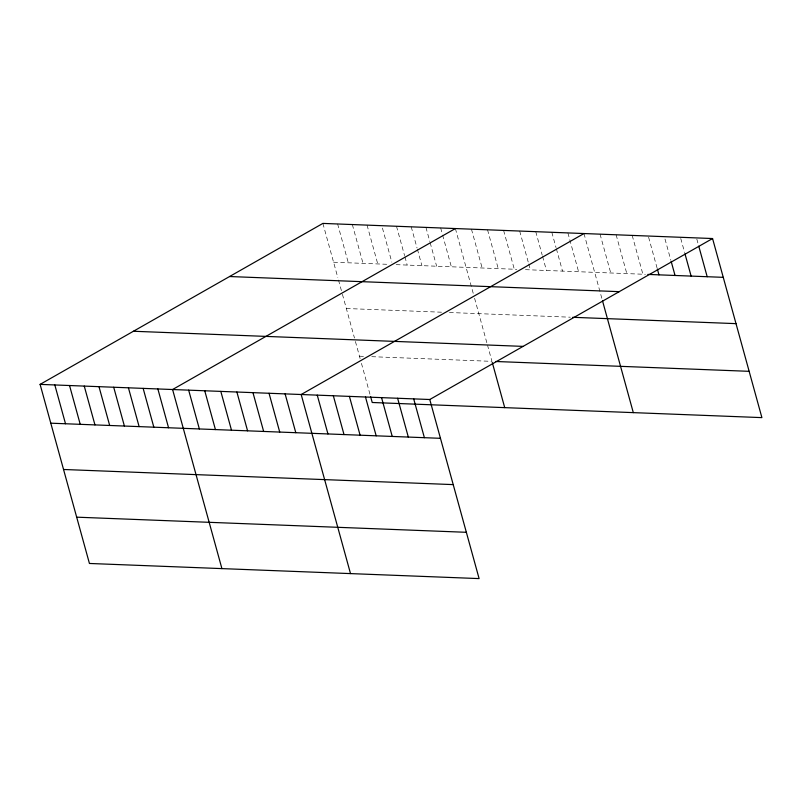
<?xml version="1.0" encoding="UTF-8"?>
<svg xmlns="http://www.w3.org/2000/svg" width="802" height="802" viewBox="0 0 802 802"><rect width="100%" height="100%" fill="white"/><g stroke="black" fill="none" stroke-linecap="round" stroke-linejoin="round"><path stroke-width="0.6" stroke-dasharray="4.01 3.01" d="M333.592 262.224L388.79 264.359M396.148 264.65L516.769 269.332M525.43 269.662L645.359 274.324M346.334 308.509L442.022 312.229M449.381 312.509L570.322 317.201M359.476 356.208L364.379 356.399M371.747 356.679L491.967 361.351L487.586 345.451M696.818 239.086L698.442 244.971M680.748 238.465L684.637 252.58M664.998 239.016L670.823 260.189M648.597 237.212L657.018 267.788M632.197 235.417L642.893 274.224M616.126 234.796L626.813 273.602M600.056 234.164L610.743 272.981M583.976 233.542L602.192 299.657M567.906 232.921L578.593 271.728M551.826 232.299L556.037 247.587M556.367 248.76L562.523 271.106M535.756 231.668L542.232 255.196M542.563 256.369L546.443 270.485M519.686 231.046L528.428 262.805M528.749 263.978L530.373 269.863M503.606 230.425L514.303 269.231M487.536 229.803L498.222 268.61M471.456 229.171L482.152 267.988M455.386 228.55L473.591 294.665M474.573 298.224L487.275 344.319M440.669 227.979L442.283 233.863M442.604 235.036L451.356 266.795M425.942 227.407L429.832 241.522M430.153 242.695L436.639 266.224M411.225 226.836L417.05 248.008M417.381 249.181L421.912 265.652M396.499 226.264L404.599 255.668M404.92 256.84L407.195 265.081M382.434 228.049L391.827 262.154M367.055 225.121L377.752 263.938M352.339 224.55L363.025 263.367M337.622 223.979L348.309 262.795M322.895 223.407L337.832 277.652M338.494 280.028L341.762 291.898M342.414 294.264L354.474 338.033M355.406 341.441L360.128 358.584M361.441 363.326L370.594 396.559"/><path stroke-width="1.2" d="M40.1 384.379L429.772 399.506L479.105 578.593L89.433 563.465L40.1 384.379L322.895 223.407L712.567 238.535L761.9 417.621L372.228 402.494L370.594 396.559M455.386 228.55L172.59 389.521L221.913 568.608M583.976 233.542L301.181 394.514L350.514 573.6M429.772 399.506L712.567 238.535M647.836 274.414L723.264 277.342M229.572 276.53L619.244 291.657M572.798 317.301L736.015 323.637M133.423 331.256L523.094 346.384M495.676 361.491L749.148 371.326M50.787 423.185L440.468 438.313M63.538 469.481L453.21 484.608M76.681 517.17L466.353 532.297M698.763 246.144L707.184 276.72M684.958 253.753L691.113 276.099M671.154 261.362L675.043 275.477M657.349 268.971L658.963 274.845M602.513 300.84L633.309 412.629M492.288 362.534L504.719 407.637M413.702 398.875L424.388 437.692M397.622 398.253L408.318 437.06M381.551 397.632L392.238 436.438M365.481 397.01L376.168 435.817M349.401 396.378L360.098 435.195M333.331 395.757L344.018 434.574M317.251 395.135L327.948 433.942M285.111 393.882L295.798 432.699M269.031 393.261L279.728 432.077M252.961 392.639L263.647 431.446M236.881 392.018L247.577 430.824M220.811 391.396L231.497 430.203M204.741 390.764L215.427 429.581M188.66 390.143L199.357 428.95M157.864 388.95L168.56 427.757M143.147 388.379L153.834 427.185M128.43 387.807L139.117 426.614M113.704 387.236L124.4 426.042M98.987 386.664L109.674 425.471M84.26 386.093L94.957 424.9M69.543 385.521L80.23 424.328M54.817 384.95L65.513 423.757"/></g></svg>
